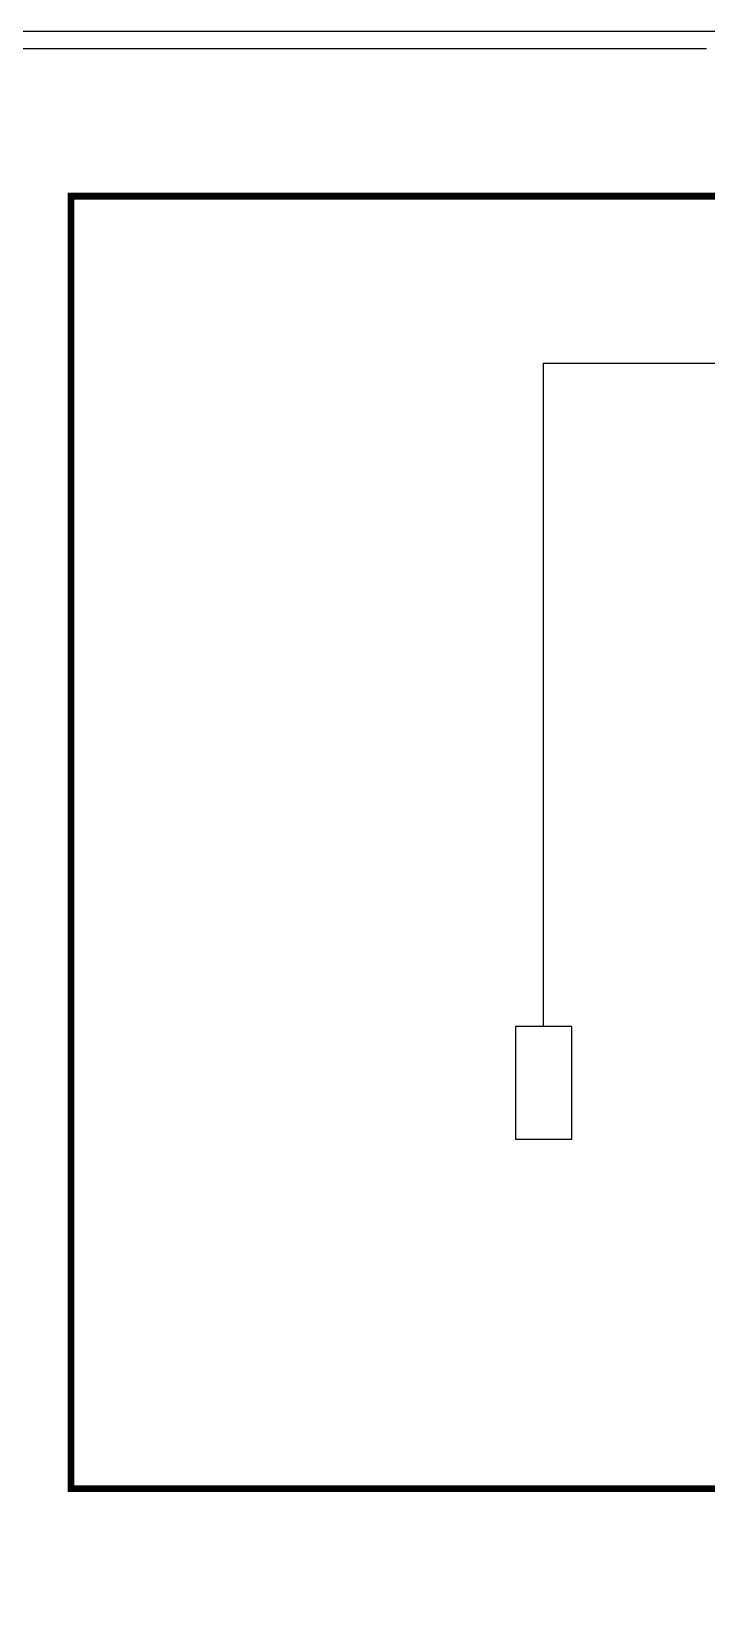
# Model space of a CAD drawing. Header units: millimetres. Extents: x 89860 to 502050, y -351975 to 882300.
# Drawn here: x 368722 to 369705, y -307643 to -305348 of the extents above; entities that cross this region are included whole.
import ezdxf

# ---------------------------------------------------------------- set-up
doc = ezdxf.new("R2010")
doc.units = ezdxf.units.MM
doc.header["$LTSCALE"] = 150
doc.set_wipeout_variables(frame=1)
for name, color, linetype in [('-----20 General Symbol', 3, 'Continuous'), ('-----29 Cable Schedule', 1, 'Continuous'), ('-----29 Indicator', 1, 'Continuous'), ('4', 4, 'Continuous'), ('8', 8, 'Continuous')]:
    doc.layers.add(name, color=color, linetype=linetype)

# ---------------------------------------------------------------- blocks, each defined once
blk = doc.blocks.new('A$C93139d4c')
blk.add_wipeout([(-31826.9, -76095.6), (-31826.9, -82292.6), (-10394.5, -82292.6), (-10394.5, -76095.6)]).dxf.layer = '-----20 General Symbol'
at = {"layer": '-----20 General Symbol', "elevation": 0}
blk.add_lwpolyline([(-10394.5, -76095.6), (-31826.9, -76095.6), (-31826.9, -82292.6), (-10394.5, -82292.6)], close=True, dxfattribs=at)
at = {"layer": '-----29 Indicator', "color": 1, "elevation": 0}
blk.add_lwpolyline([(-17964.9, -78989.6), (-17964.9, -77060.5), (-16981.9, -77060.5)], dxfattribs=at)
blk.add_lwpolyline([(-18046.8, -78989.6), (-18046.8, -79317.3), (-17882.9, -79317.3), (-17882.9, -78989.6)], close=True, dxfattribs=at)
at = {"layer": '4', "const_width": 20, "elevation": 0}
blk.add_lwpolyline([(-16497.3, -80334.2), (-19340.6, -80334.2), (-19340.6, -76574.2), (-12080.6, -76574.2), (-12080.6, -80334.2), (-14446.8, -80334.2)], dxfattribs=at)
at = {"layer": '8'}
blk.add_line((-19722.9, -76144.5), (-17490.5, -76144.5), dxfattribs=at)

msp = doc.modelspace()

# ---------------------------------------------------------------- block references
at = {"layer": '-----29 Cable Schedule', "xscale": 0.5, "yscale": 0.5, "zscale": 0.5}
msp.add_blockref('A$C93139d4c', (378450, -267300), dxfattribs=at)

doc.saveas('drawing.dxf')
